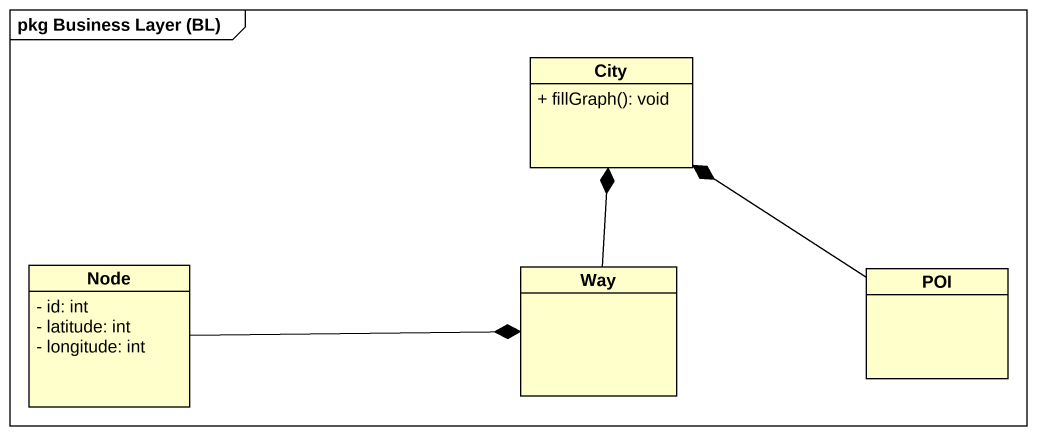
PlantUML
@startuml
mainframe pkg Business Layer (BL)
hide circle
hide empty members
skinparam classAttributeIconSize 0
class City {
  + fillGraph(): void
}
class "Node" as Node_ {
  - id: int
  - latitude: int
  - longitude: int
}
class Way
class POI
Node_ -right-* Way
Way -up-* City
POI -up-* City
@enduml
